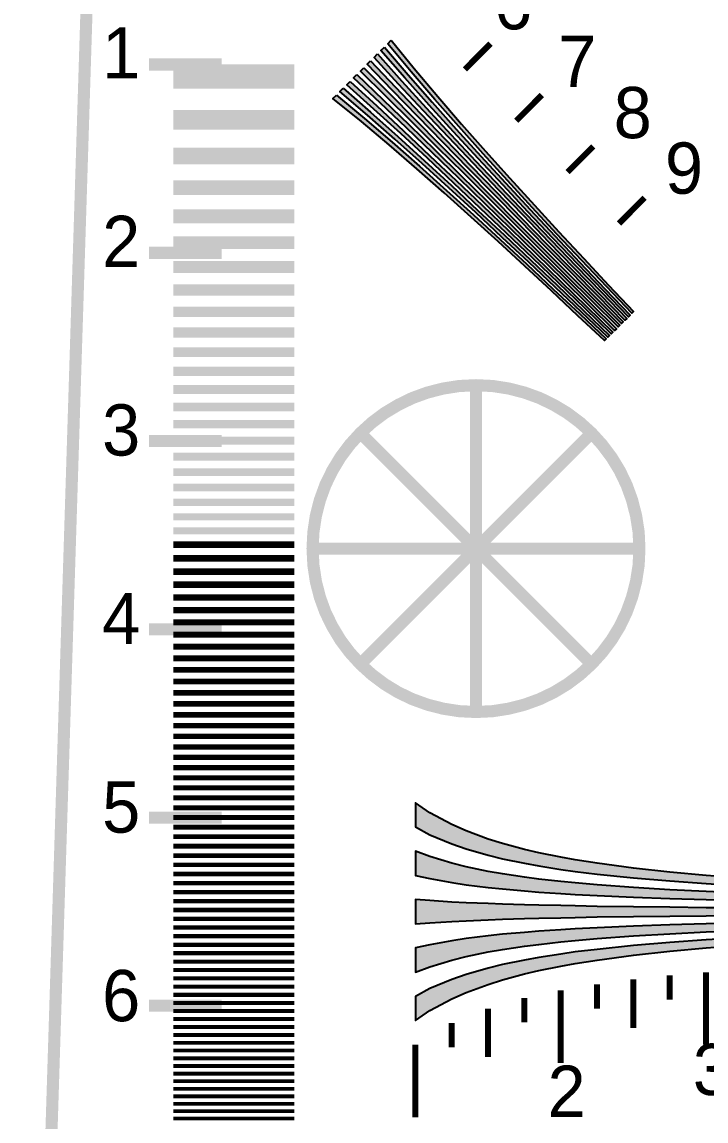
# Model space of a CAD drawing. Header units: millimetres. Extents: x 0 to 420, y 0 to 297.
# Drawn here: x 117.9 to 187.8, y 127.1 to 239.5 of the extents above; entities that cross this region are included whole.
import ezdxf

# ---------------------------------------------------------------- set-up
doc = ezdxf.new("R2010")
doc.units = ezdxf.units.MM
for name, color, linetype in [('CENTER', 7, 'Continuous'), ('LABELS', 7, 'Continuous'), ('PERIPHERY', 7, 'Continuous')]:
    doc.layers.add(name, color=color, linetype=linetype)

msp = doc.modelspace()

# ---------------------------------------------------------------- hatches: boundary and pattern name
at = {"layer": 'CENTER', "true_color": 0x000000}
h = msp.add_hatch(color=7, dxfattribs=at)
h.dxf.hatch_style = 1
h.paths.add_polyline_path([(158.13, 157.16), (159.61, 156.37), (161.84, 155.43), (163.32, 154.92), (165.55, 154.28), (167.04, 153.92), (169.27, 153.45), (170.75, 153.18), (172.98, 152.83), (174.46, 152.62), (176.69, 152.35), (180.4, 151.97), (184.12, 151.66), (187.83, 151.38), (191.54, 151.16), (195.25, 150.98), (198.97, 150.81), (202.68, 150.67), (206.39, 150.54), (210.1, 150.43), (213.82, 150.32), (217.53, 150.23), (221.24, 150.15), (224.95, 150.07), (228.67, 150.01), (232.38, 149.95), (232.38, 150.36), (228.67, 150.44), (224.95, 150.53), (221.24, 150.62), (217.53, 150.73), (213.82, 150.84), (210.1, 150.98), (206.39, 151.12), (202.68, 151.28), (198.97, 151.47), (195.25, 151.68), (191.54, 151.93), (187.83, 152.21), (184.12, 152.55), (180.4, 152.96), (176.69, 153.45), (174.46, 153.81), (172.98, 154.07), (170.75, 154.51), (169.27, 154.86), (167.04, 155.47), (165.55, 155.93), (163.32, 156.75), (161.84, 157.41), (159.61, 158.62), (158.13, 159.64), (158.13, 157.16), (158.13, 157.16)])
h = msp.add_hatch(color=7, dxfattribs=at)
h.dxf.hatch_style = 1
h.paths.add_polyline_path([(158.13, 152.21), (159.61, 151.88), (161.84, 151.47), (163.32, 151.25), (165.55, 150.97), (167.04, 150.83), (169.27, 150.62), (170.75, 150.5), (172.98, 150.36), (174.46, 150.27), (176.69, 150.15), (180.4, 149.98), (184.12, 149.85), (187.83, 149.74), (191.54, 149.64), (195.25, 149.56), (198.97, 149.49), (202.68, 149.43), (206.39, 149.38), (210.1, 149.33), (213.82, 149.28), (217.53, 149.24), (221.24, 149.2), (224.95, 149.18), (228.67, 149.14), (232.38, 149.12), (232.38, 149.53), (228.67, 149.58), (224.95, 149.63), (221.24, 149.67), (217.53, 149.74), (213.82, 149.8), (210.1, 149.87), (206.39, 149.96), (202.68, 150.05), (198.97, 150.14), (195.25, 150.27), (191.54, 150.41), (187.83, 150.57), (184.12, 150.75), (180.4, 150.97), (176.69, 151.25), (174.46, 151.44), (172.98, 151.59), (170.75, 151.84), (169.27, 152.04), (167.04, 152.37), (165.55, 152.62), (163.32, 153.08), (161.84, 153.45), (159.61, 154.13), (158.13, 154.69), (158.13, 152.21), (158.13, 152.21)])
h = msp.add_hatch(color=7, dxfattribs=at)
h.dxf.hatch_style = 1
h.paths.add_polyline_path([(158.13, 147.26), (159.61, 147.37), (161.84, 147.51), (163.32, 147.58), (165.55, 147.67), (167.04, 147.73), (169.27, 147.79), (170.75, 147.83), (172.98, 147.88), (174.46, 147.91), (176.69, 147.96), (180.4, 148.01), (184.12, 148.05), (187.83, 148.09), (191.54, 148.12), (195.25, 148.14), (198.97, 148.17), (202.68, 148.19), (206.39, 148.2), (210.1, 148.23), (213.82, 148.24), (217.53, 148.25), (221.24, 148.27), (224.95, 148.28), (228.67, 148.29), (232.38, 148.29), (232.38, 148.71), (228.67, 148.71), (224.95, 148.72), (221.24, 148.73), (217.53, 148.75), (213.82, 148.76), (210.1, 148.77), (206.39, 148.8), (202.68, 148.81), (198.97, 148.83), (195.25, 148.86), (191.54, 148.88), (187.83, 148.91), (184.12, 148.95), (180.4, 149), (176.69, 149.04), (174.46, 149.09), (172.98, 149.12), (170.75, 149.17), (169.27, 149.21), (167.04, 149.28), (165.55, 149.33), (163.32, 149.42), (161.84, 149.49), (159.61, 149.63), (158.13, 149.74), (158.13, 147.26), (158.13, 147.26)])
h = msp.add_hatch(color=7, dxfattribs=at)
h.dxf.hatch_style = 1
h.paths.add_polyline_path([(158.13, 142.31), (159.61, 142.87), (161.84, 143.55), (163.32, 143.92), (165.55, 144.38), (167.04, 144.64), (169.27, 144.96), (170.75, 145.16), (172.98, 145.41), (174.46, 145.55), (176.69, 145.75), (180.4, 146.02), (184.12, 146.25), (187.83, 146.43), (191.54, 146.59), (195.25, 146.73), (198.97, 146.85), (202.68, 146.95), (206.39, 147.04), (210.1, 147.13), (213.82, 147.2), (217.53, 147.26), (221.24, 147.33), (224.95, 147.37), (228.67, 147.42), (232.38, 147.47), (232.38, 147.88), (228.67, 147.86), (224.95, 147.82), (221.24, 147.79), (217.53, 147.76), (213.82, 147.72), (210.1, 147.67), (206.39, 147.62), (202.68, 147.57), (198.97, 147.51), (195.25, 147.44), (191.54, 147.36), (187.83, 147.26), (184.12, 147.15), (180.4, 147.01), (176.69, 146.85), (174.46, 146.73), (172.98, 146.64), (170.75, 146.5), (169.27, 146.38), (167.04, 146.19), (165.55, 146.02), (163.32, 145.75), (161.84, 145.53), (159.61, 145.12), (158.13, 144.79), (158.13, 142.31), (158.13, 142.31)])
h = msp.add_hatch(color=7, dxfattribs=at)
h.dxf.hatch_style = 1
h.paths.add_polyline_path([(158.13, 137.36), (159.61, 138.38), (161.84, 139.59), (163.32, 140.25), (165.55, 141.07), (167.04, 141.54), (169.27, 142.14), (170.75, 142.49), (172.98, 142.93), (174.46, 143.19), (176.69, 143.55), (180.4, 144.04), (184.12, 144.45), (187.83, 144.79), (191.54, 145.07), (195.25, 145.32), (198.97, 145.53), (202.68, 145.72), (206.39, 145.88), (210.1, 146.02), (213.82, 146.16), (217.53, 146.27), (221.24, 146.38), (224.95, 146.47), (228.67, 146.56), (232.38, 146.64), (232.38, 147.05), (228.67, 146.99), (224.95, 146.93), (221.24, 146.85), (217.53, 146.77), (213.82, 146.68), (210.1, 146.57), (206.39, 146.46), (202.68, 146.33), (198.97, 146.19), (195.25, 146.02), (191.54, 145.84), (187.83, 145.62), (184.12, 145.34), (180.4, 145.03), (176.69, 144.65), (174.46, 144.38), (172.98, 144.17), (170.75, 143.82), (169.27, 143.55), (167.04, 143.09), (165.55, 142.72), (163.32, 142.08), (161.84, 141.57), (159.61, 140.63), (158.13, 139.84), (158.13, 137.36)])
at = {"layer": 'PERIPHERY', "true_color": 0x000000}
h = msp.add_hatch(color=7, dxfattribs=at)
h.dxf.hatch_style = 1
h.paths.add_polyline_path([(155.65, 237.6), (158.01, 234.7), (160.4, 231.85), (162.85, 229.04), (165.3, 226.25), (167.79, 223.49), (170.28, 220.73), (172.8, 218), (175.33, 215.28), (177.87, 212.57), (180.42, 209.86), (180.24, 209.69), (177.69, 212.38), (175.14, 215.09), (172.59, 217.79), (170.06, 220.51), (167.55, 223.25), (165.05, 226), (162.57, 228.77), (160.12, 231.56), (157.69, 234.39), (155.3, 237.25), (155.65, 237.6)])
h = msp.add_hatch(color=7, dxfattribs=at)
h.dxf.hatch_style = 1
h.paths.add_polyline_path([(154.25, 236.2), (156.74, 233.43), (159.24, 230.69), (161.76, 227.96), (164.31, 225.25), (166.85, 222.55), (169.41, 219.85), (171.98, 217.18), (174.55, 214.5), (177.13, 211.83), (179.72, 209.16), (179.54, 208.99), (176.95, 211.65), (174.36, 214.31), (171.77, 216.97), (169.19, 219.64), (166.62, 222.31), (164.05, 225), (161.5, 227.69), (158.95, 230.4), (156.41, 233.11), (153.9, 235.85), (154.25, 236.2)])
h = msp.add_hatch(color=7, dxfattribs=at)
h.dxf.hatch_style = 1
h.paths.add_polyline_path([(154.95, 236.9), (157.37, 234.06), (159.83, 231.27), (162.3, 228.5), (164.81, 225.75), (167.32, 223.01), (169.85, 220.29), (172.39, 217.59), (174.94, 214.88), (177.5, 212.2), (180.07, 209.51), (179.89, 209.34), (177.32, 212.01), (174.75, 214.69), (172.18, 217.38), (169.63, 220.07), (167.09, 222.79), (164.55, 225.5), (162.03, 228.23), (159.53, 230.98), (157.05, 233.75), (154.6, 236.55), (154.95, 236.9)])
h = msp.add_hatch(color=7, dxfattribs=at)
h.dxf.hatch_style = 1
h.paths.add_polyline_path([(153.55, 235.5), (156.1, 232.8), (158.65, 230.1), (161.23, 227.42), (163.8, 224.75), (166.39, 222.09), (168.97, 219.42), (171.57, 216.77), (174.17, 214.11), (176.77, 211.46), (179.37, 208.81), (179.19, 208.64), (176.58, 211.28), (173.97, 213.91), (171.36, 216.56), (168.75, 219.2), (166.15, 221.85), (163.55, 224.5), (160.96, 227.15), (158.37, 229.81), (155.78, 232.48), (153.2, 235.15), (153.55, 235.5)])
h = msp.add_hatch(color=7, dxfattribs=at)
h.dxf.hatch_style = 1
h.paths.add_polyline_path([(152.15, 234.1), (154.82, 231.52), (157.49, 228.94), (160.15, 226.35), (162.8, 223.75), (165.45, 221.15), (168.1, 218.54), (170.75, 215.94), (173.39, 213.33), (176.02, 210.72), (178.67, 208.11), (178.49, 207.94), (175.84, 210.53), (173.19, 213.13), (170.54, 215.73), (167.88, 218.32), (165.22, 220.91), (162.56, 223.5), (159.88, 226.08), (157.2, 228.65), (154.51, 231.2), (151.8, 233.75), (152.15, 234.1)])
h = msp.add_hatch(color=7, dxfattribs=at)
h.dxf.hatch_style = 1
h.paths.add_polyline_path([(152.85, 234.8), (155.46, 232.16), (158.08, 229.52), (160.68, 226.88), (163.3, 224.25), (165.92, 221.61), (168.53, 218.98), (171.16, 216.35), (173.77, 213.72), (176.4, 211.09), (179.02, 208.46), (178.84, 208.29), (176.21, 210.9), (173.58, 213.53), (170.95, 216.14), (168.31, 218.76), (165.69, 221.39), (163.06, 224), (160.42, 226.62), (157.78, 229.23), (155.15, 231.84), (152.5, 234.45), (152.85, 234.8)])
h = msp.add_hatch(color=7, dxfattribs=at)
h.dxf.hatch_style = 1
h.paths.add_polyline_path([(150.75, 232.7), (153.55, 230.25), (156.33, 227.77), (159.07, 225.27), (161.8, 222.75), (164.52, 220.21), (167.22, 217.67), (169.92, 215.12), (172.61, 212.56), (175.29, 209.98), (177.97, 207.41), (177.79, 207.24), (175.11, 209.8), (172.42, 212.36), (169.72, 214.91), (167, 217.45), (164.29, 219.99), (161.55, 222.5), (158.8, 225), (156.03, 227.48), (153.24, 229.94), (150.4, 232.35), (150.75, 232.7)])
h = msp.add_hatch(color=7, dxfattribs=at)
h.dxf.hatch_style = 1
h.paths.add_polyline_path([(151.45, 233.4), (154.19, 230.89), (156.9, 228.35), (159.61, 225.8), (162.3, 223.25), (164.99, 220.69), (167.66, 218.1), (170.34, 215.53), (173, 212.94), (175.66, 210.35), (178.32, 207.76), (178.14, 207.59), (175.47, 210.17), (172.8, 212.75), (170.13, 215.32), (167.44, 217.88), (164.75, 220.45), (162.05, 222.99), (159.35, 225.54), (156.62, 228.06), (153.87, 230.56), (151.1, 233.05), (151.45, 233.4)])
h = msp.add_hatch(color=7, dxfattribs=at)
h.dxf.hatch_style = 1
h.paths.add_polyline_path([(150.05, 232), (152.91, 229.61), (155.74, 227.19), (158.53, 224.73), (161.31, 222.25), (164.05, 219.75), (166.78, 217.23), (169.51, 214.71), (172.22, 212.16), (174.92, 209.62), (177.62, 207.06), (177.44, 206.89), (174.74, 209.43), (172.03, 211.97), (169.3, 214.5), (166.57, 217.01), (163.82, 219.51), (161.05, 222), (158.26, 224.46), (155.45, 226.9), (152.6, 229.3), (149.7, 231.65), (150.05, 232)])

# ---------------------------------------------------------------- linework, layer by layer
at = {"layer": 'CENTER', "color": 250, "lineweight": 35}
for points, const_width in [([(181.02, 185.62), (180.94, 183.92), (180.68, 182.26), (180.27, 180.66), (179.71, 179.12), (179.01, 177.66), (178.17, 176.28), (177.21, 175), (176.13, 173.81), (174.94, 172.73), (173.66, 171.77), (172.28, 170.93), (170.82, 170.23), (169.28, 169.67), (167.68, 169.26), (166.02, 169), (164.32, 168.92), (162.61, 169), (160.95, 169.26), (159.35, 169.67), (157.81, 170.23), (156.35, 170.93), (154.97, 171.77), (153.69, 172.73), (152.5, 173.81), (151.42, 175), (150.46, 176.28), (149.63, 177.66), (148.92, 179.12), (148.36, 180.66), (147.95, 182.26), (147.7, 183.92), (147.61, 185.62), (147.7, 187.33), (147.95, 188.99), (148.36, 190.59), (148.92, 192.13), (149.63, 193.59), (150.46, 194.97), (151.42, 196.25), (152.5, 197.44), (153.69, 198.52), (154.97, 199.48), (156.35, 200.31), (157.81, 201.02), (159.35, 201.58), (160.95, 201.99), (162.61, 202.25), (164.32, 202.33), (166.02, 202.25), (167.68, 201.99), (169.28, 201.58), (170.82, 201.02), (172.28, 200.31), (173.66, 199.48), (174.94, 198.52), (176.13, 197.44), (177.21, 196.25), (178.17, 194.97), (179.01, 193.59), (179.71, 192.13), (180.27, 190.59), (180.68, 188.99), (180.94, 187.33), (181.02, 185.62)], 1.24), ([(164.32, 202.33), (164.32, 168.92)], 1.24), ([(152.5, 173.81), (176.13, 197.44)], 1.24), ([(152.5, 197.44), (176.13, 173.81)], 1.24), ([(147.61, 185.62), (181.02, 185.62)], 1.24), ([(180.4, 136.62), (180.4, 141.57)], 0.619), ([(184.12, 139.5), (184.12, 141.98)], 0.619), ([(187.83, 134.89), (187.83, 142.31)], 0.619), ([(172.98, 133.03), (172.98, 140.46)], 0.619), ([(176.69, 138.6), (176.69, 141.08)], 0.619), ([(169.27, 137.19), (169.27, 139.66)], 0.619), ([(165.55, 133.65), (165.55, 138.6)], 0.619), ([(161.84, 134.64), (161.84, 137.11)], 0.619), ([(158.13, 127.46), (158.13, 134.89)], 0.619)]:
    msp.add_lwpolyline(points, dxfattribs=dict(at, const_width=const_width))
at = {"layer": 'CENTER', "color": 250}
for points in [[(191.54, 151.93), (187.83, 152.21), (184.12, 152.55), (180.4, 152.96), (176.69, 153.45), (174.46, 153.81), (172.98, 154.07), (170.75, 154.51), (169.27, 154.86), (167.04, 155.47), (165.55, 155.93), (163.32, 156.75), (161.84, 157.41), (159.61, 158.62), (158.13, 159.64), (158.13, 157.16), (158.13, 157.16), (158.13, 157.16), (159.61, 156.37), (161.84, 155.43), (163.32, 154.92), (165.55, 154.28), (167.04, 153.92), (169.27, 153.45), (170.75, 153.18), (172.98, 152.83), (174.46, 152.62), (176.69, 152.35), (180.4, 151.97), (184.12, 151.66), (187.83, 151.38), (191.54, 151.16)], [(191.54, 150.41), (187.83, 150.57), (184.12, 150.75), (180.4, 150.97), (176.69, 151.25), (174.46, 151.44), (172.98, 151.59), (170.75, 151.84), (169.27, 152.04), (167.04, 152.37), (165.55, 152.62), (163.32, 153.08), (161.84, 153.45), (159.61, 154.13), (158.13, 154.69), (158.13, 152.21), (158.13, 152.21), (158.13, 152.21), (159.61, 151.88), (161.84, 151.47), (163.32, 151.25), (165.55, 150.97), (167.04, 150.83), (169.27, 150.62), (170.75, 150.5), (172.98, 150.36), (174.46, 150.27), (176.69, 150.15), (180.4, 149.98), (184.12, 149.85), (187.83, 149.74), (191.54, 149.64)], [(191.54, 148.88), (187.83, 148.91), (184.12, 148.95), (180.4, 149), (176.69, 149.04), (174.46, 149.09), (172.98, 149.12), (170.75, 149.17), (169.27, 149.21), (167.04, 149.28), (165.55, 149.33), (163.32, 149.42), (161.84, 149.49), (159.61, 149.63), (158.13, 149.74), (158.13, 147.26), (158.13, 147.26), (158.13, 147.26), (159.61, 147.37), (161.84, 147.51), (163.32, 147.58), (165.55, 147.67), (167.04, 147.73), (169.27, 147.79), (170.75, 147.83), (172.98, 147.88), (174.46, 147.91), (176.69, 147.96), (180.4, 148.01), (184.12, 148.05), (187.83, 148.09), (191.54, 148.12)], [(191.54, 147.36), (187.83, 147.26), (184.12, 147.15), (180.4, 147.01), (176.69, 146.85), (174.46, 146.73), (172.98, 146.64), (170.75, 146.5), (169.27, 146.38), (167.04, 146.19), (165.55, 146.02), (163.32, 145.75), (161.84, 145.53), (159.61, 145.12), (158.13, 144.79), (158.13, 142.31), (158.13, 142.31), (158.13, 142.31), (159.61, 142.87), (161.84, 143.55), (163.32, 143.92), (165.55, 144.38), (167.04, 144.64), (169.27, 144.96), (170.75, 145.16), (172.98, 145.41), (174.46, 145.55), (176.69, 145.75), (180.4, 146.02), (184.12, 146.25), (187.83, 146.43), (191.54, 146.59)], [(191.54, 145.84), (187.83, 145.62), (184.12, 145.34), (180.4, 145.03), (176.69, 144.65), (174.46, 144.38), (172.98, 144.17), (170.75, 143.82), (169.27, 143.55), (167.04, 143.09), (165.55, 142.72), (163.32, 142.08), (161.84, 141.57), (159.61, 140.63), (158.13, 139.84), (158.13, 137.36), (158.13, 137.36), (159.61, 138.38), (161.84, 139.59), (163.32, 140.25), (165.55, 141.07), (167.04, 141.54), (169.27, 142.14), (170.75, 142.49), (172.98, 142.93), (174.46, 143.19), (176.69, 143.55), (180.4, 144.04), (184.12, 144.45), (187.83, 144.79), (191.54, 145.07)]]:
    msp.add_lwpolyline(points, dxfattribs=at)
at = {"layer": 'CENTER', "color": 250, "true_color": 0x000000}
for points in [[(158.13, 159.64), (158.13, 157.16), (159.61, 156.37)], [(158.13, 159.64), (159.61, 156.37), (161.84, 155.43)], [(158.13, 159.64), (161.84, 155.43), (163.32, 154.92)], [(158.13, 159.64), (163.32, 154.92), (165.55, 154.28)], [(165.55, 154.28), (159.61, 158.62), (158.13, 159.64)], [(165.55, 154.28), (161.84, 157.41), (159.61, 158.62)], [(165.55, 154.28), (163.32, 156.75), (161.84, 157.41)], [(165.55, 154.28), (165.55, 155.93), (163.32, 156.75)], [(165.55, 154.28), (167.04, 155.47), (165.55, 155.93)], [(165.55, 154.28), (169.27, 154.86), (167.04, 155.47)], [(158.13, 154.69), (158.13, 152.21), (159.61, 151.88)], [(158.13, 154.69), (159.61, 151.88), (161.84, 151.47)], [(158.13, 154.69), (161.84, 151.47), (163.32, 151.25)], [(158.13, 154.69), (163.32, 151.25), (165.55, 150.97)], [(158.13, 154.69), (165.55, 150.97), (167.04, 150.83)], [(167.04, 150.83), (159.61, 154.13), (158.13, 154.69)], [(167.04, 150.83), (161.84, 153.45), (159.61, 154.13)], [(165.55, 154.28), (170.75, 154.51), (169.27, 154.86)], [(165.55, 154.28), (172.98, 154.07), (170.75, 154.51)], [(165.55, 154.28), (167.04, 153.92), (169.27, 153.45)], [(165.55, 154.28), (169.27, 153.45), (170.75, 153.18)], [(165.55, 154.28), (170.75, 153.18), (172.98, 152.83)], [(165.55, 154.28), (172.98, 152.83), (174.46, 152.62)], [(165.55, 154.28), (174.46, 152.62), (176.69, 152.35)], [(165.55, 154.28), (176.69, 152.35), (180.4, 151.97)], [(165.55, 154.28), (180.4, 151.97), (184.12, 151.66)], [(165.55, 154.28), (184.12, 151.66), (187.83, 151.38)], [(165.55, 154.28), (187.83, 151.38), (191.54, 151.16)], [(165.55, 154.28), (191.54, 151.16), (195.25, 150.98)], [(165.55, 154.28), (195.25, 150.98), (198.97, 150.81)], [(165.55, 154.28), (198.97, 150.81), (202.68, 150.67)], [(165.55, 154.28), (202.68, 150.67), (184.12, 152.55)], [(165.55, 154.28), (184.12, 152.55), (180.4, 152.96)], [(165.55, 154.28), (180.4, 152.96), (176.69, 153.45)], [(165.55, 154.28), (176.69, 153.45), (174.46, 153.81)], [(165.55, 154.28), (174.46, 153.81), (172.98, 154.07)], [(167.04, 150.83), (163.32, 153.08), (161.84, 153.45)], [(167.04, 150.83), (165.55, 152.62), (163.32, 153.08)], [(167.04, 150.83), (167.04, 152.37), (165.55, 152.62)], [(167.04, 150.83), (169.27, 152.04), (167.04, 152.37)], [(167.04, 150.83), (170.75, 151.84), (169.27, 152.04)], [(167.04, 150.83), (172.98, 151.59), (170.75, 151.84)], [(202.68, 150.67), (187.83, 152.21), (184.12, 152.55)], [(202.68, 150.67), (191.54, 151.93), (187.83, 152.21)], [(167.04, 150.83), (174.46, 151.44), (172.98, 151.59)], [(167.04, 150.83), (176.69, 151.25), (174.46, 151.44)], [(167.04, 150.83), (180.4, 150.97), (176.69, 151.25)], [(167.04, 150.83), (184.12, 150.75), (180.4, 150.97)], [(167.04, 150.83), (169.27, 150.62), (170.75, 150.5)], [(167.04, 150.83), (170.75, 150.5), (172.98, 150.36)], [(167.04, 150.83), (172.98, 150.36), (174.46, 150.27)], [(167.04, 150.83), (174.46, 150.27), (176.69, 150.15)], [(167.04, 150.83), (176.69, 150.15), (180.4, 149.98)], [(167.04, 150.83), (180.4, 149.98), (184.12, 149.85)], [(167.04, 150.83), (184.12, 149.85), (187.83, 149.74)], [(167.04, 150.83), (187.83, 149.74), (191.54, 149.64)], [(167.04, 150.83), (191.54, 149.64), (195.25, 149.56)], [(167.04, 150.83), (195.25, 149.56), (198.97, 149.49)], [(167.04, 150.83), (198.97, 149.49), (202.68, 149.43)], [(167.04, 150.83), (202.68, 149.43), (206.39, 149.38)], [(167.04, 150.83), (206.39, 149.38), (210.1, 149.33)], [(167.04, 150.83), (210.1, 149.33), (213.82, 149.28)], [(167.04, 150.83), (213.82, 149.28), (217.53, 149.24)], [(167.04, 150.83), (217.53, 149.24), (221.24, 149.2)], [(167.04, 150.83), (221.24, 149.2), (224.95, 149.18)], [(167.04, 150.83), (224.95, 149.18), (228.67, 149.14)], [(167.04, 150.83), (228.67, 149.14), (232.38, 149.12)], [(167.04, 150.83), (232.38, 149.12), (210.1, 149.87)], [(167.04, 150.83), (210.1, 149.87), (206.39, 149.96)], [(167.04, 150.83), (206.39, 149.96), (202.68, 150.05)], [(167.04, 150.83), (202.68, 150.05), (198.97, 150.14)], [(167.04, 150.83), (198.97, 150.14), (195.25, 150.27)], [(167.04, 150.83), (195.25, 150.27), (191.54, 150.41)], [(167.04, 150.83), (191.54, 150.41), (187.83, 150.57)], [(167.04, 150.83), (187.83, 150.57), (184.12, 150.75)], [(158.13, 149.74), (158.13, 147.26), (159.61, 147.37)], [(158.13, 149.74), (159.61, 147.37), (161.84, 147.51)], [(158.13, 149.74), (161.84, 147.51), (163.32, 147.58)], [(158.13, 149.74), (163.32, 147.58), (165.55, 147.67)], [(158.13, 149.74), (165.55, 147.67), (167.04, 147.73)], [(158.13, 149.74), (167.04, 147.73), (169.27, 147.79)], [(158.13, 149.74), (169.27, 147.79), (170.75, 147.83)], [(158.13, 149.74), (170.75, 147.83), (172.98, 147.88)], [(158.13, 149.74), (172.98, 147.88), (174.46, 147.91)], [(158.13, 149.74), (174.46, 147.91), (176.69, 147.96)], [(158.13, 149.74), (176.69, 147.96), (180.4, 148.01)], [(180.4, 148.01), (159.61, 149.63), (158.13, 149.74)], [(180.4, 148.01), (161.84, 149.49), (159.61, 149.63)], [(180.4, 148.01), (163.32, 149.42), (161.84, 149.49)], [(180.4, 148.01), (165.55, 149.33), (163.32, 149.42)], [(180.4, 148.01), (167.04, 149.28), (165.55, 149.33)], [(180.4, 148.01), (169.27, 149.21), (167.04, 149.28)], [(180.4, 148.01), (170.75, 149.17), (169.27, 149.21)], [(180.4, 148.01), (172.98, 149.12), (170.75, 149.17)], [(180.4, 148.01), (174.46, 149.09), (172.98, 149.12)], [(180.4, 148.01), (176.69, 149.04), (174.46, 149.09)], [(180.4, 148.01), (180.4, 149), (176.69, 149.04)], [(180.4, 148.01), (184.12, 148.95), (180.4, 149)], [(180.4, 148.01), (187.83, 148.91), (184.12, 148.95)], [(180.4, 148.01), (191.54, 148.88), (187.83, 148.91)], [(180.4, 148.01), (195.25, 148.86), (191.54, 148.88)], [(180.4, 148.01), (198.97, 148.83), (195.25, 148.86)], [(180.4, 148.01), (202.68, 148.81), (198.97, 148.83)], [(180.4, 148.01), (206.39, 148.8), (202.68, 148.81)], [(180.4, 148.01), (210.1, 148.77), (206.39, 148.8)], [(180.4, 148.01), (213.82, 148.76), (210.1, 148.77)], [(180.4, 148.01), (217.53, 148.75), (213.82, 148.76)], [(180.4, 148.01), (221.24, 148.73), (217.53, 148.75)], [(180.4, 148.01), (224.95, 148.72), (221.24, 148.73)], [(180.4, 148.01), (228.67, 148.71), (224.95, 148.72)], [(180.4, 148.01), (184.12, 148.05), (232.38, 148.71)], [(180.4, 148.01), (232.38, 148.71), (228.67, 148.71)], [(184.12, 148.05), (187.83, 148.09), (232.38, 148.71)], [(187.83, 148.09), (191.54, 148.12), (232.38, 148.71)], [(158.13, 144.79), (184.12, 146.25), (206.39, 147.62)], [(158.13, 144.79), (206.39, 147.62), (202.68, 147.57)], [(158.13, 144.79), (202.68, 147.57), (198.97, 147.51)], [(158.13, 144.79), (198.97, 147.51), (195.25, 147.44)], [(158.13, 144.79), (195.25, 147.44), (191.54, 147.36)], [(158.13, 144.79), (191.54, 147.36), (187.83, 147.26)], [(158.13, 144.79), (187.83, 147.26), (184.12, 147.15)], [(184.12, 146.25), (187.83, 146.43), (210.1, 147.67)], [(184.12, 146.25), (210.1, 147.67), (206.39, 147.62)], [(187.83, 146.43), (191.54, 146.59), (217.53, 147.76)], [(187.83, 146.43), (217.53, 147.76), (213.82, 147.72)], [(187.83, 146.43), (213.82, 147.72), (210.1, 147.67)], [(158.13, 144.79), (184.12, 147.15), (180.4, 147.01)], [(158.13, 144.79), (180.4, 147.01), (176.69, 146.85)], [(158.13, 144.79), (176.69, 146.85), (174.46, 146.73)], [(158.13, 144.79), (174.46, 146.73), (172.98, 146.64)], [(158.13, 144.79), (172.98, 146.64), (170.75, 146.5)], [(158.13, 144.79), (170.75, 146.5), (169.27, 146.38)], [(158.13, 144.79), (169.27, 146.38), (167.04, 146.19)], [(158.13, 144.79), (180.4, 146.02), (184.12, 146.25)], [(158.13, 144.79), (167.04, 146.19), (165.55, 146.02)], [(180.4, 144.04), (184.12, 144.45), (198.97, 146.19)], [(180.4, 144.04), (198.97, 146.19), (195.25, 146.02)], [(184.12, 144.45), (187.83, 144.79), (202.68, 146.33)], [(184.12, 144.45), (202.68, 146.33), (198.97, 146.19)], [(187.83, 144.79), (191.54, 145.07), (210.1, 146.57)], [(187.83, 144.79), (210.1, 146.57), (206.39, 146.46)], [(187.83, 144.79), (206.39, 146.46), (202.68, 146.33)], [(158.13, 144.79), (176.69, 145.75), (180.4, 146.02)], [(158.13, 144.79), (165.55, 146.02), (163.32, 145.75)], [(158.13, 144.79), (174.46, 145.55), (176.69, 145.75)], [(158.13, 144.79), (163.32, 145.75), (161.84, 145.53)], [(158.13, 144.79), (172.98, 145.41), (174.46, 145.55)], [(161.84, 145.53), (159.61, 145.12), (158.13, 144.79)], [(158.13, 144.79), (170.75, 145.16), (172.98, 145.41)], [(158.13, 139.84), (170.75, 142.49), (184.12, 145.34)], [(158.13, 139.84), (184.12, 145.34), (180.4, 145.03)], [(158.13, 144.79), (169.27, 144.96), (170.75, 145.16)], [(158.13, 139.84), (180.4, 145.03), (176.69, 144.65)], [(170.75, 142.49), (172.98, 142.93), (184.12, 145.34)], [(172.98, 142.93), (174.46, 143.19), (187.83, 145.62)], [(172.98, 142.93), (187.83, 145.62), (184.12, 145.34)], [(174.46, 143.19), (176.69, 143.55), (187.83, 145.62)], [(176.69, 143.55), (180.4, 144.04), (191.54, 145.84)], [(176.69, 143.55), (191.54, 145.84), (187.83, 145.62)], [(180.4, 144.04), (195.25, 146.02), (191.54, 145.84)], [(158.13, 144.79), (167.04, 144.64), (169.27, 144.96)], [(158.13, 144.79), (158.13, 142.31), (159.61, 142.87)], [(158.13, 144.79), (159.61, 142.87), (161.84, 143.55)], [(158.13, 144.79), (161.84, 143.55), (163.32, 143.92)], [(158.13, 144.79), (163.32, 143.92), (165.55, 144.38)], [(158.13, 144.79), (165.55, 144.38), (167.04, 144.64)], [(158.13, 139.84), (176.69, 144.65), (174.46, 144.38)], [(158.13, 139.84), (174.46, 144.38), (172.98, 144.17)], [(158.13, 139.84), (172.98, 144.17), (170.75, 143.82)], [(158.13, 139.84), (170.75, 143.82), (169.27, 143.55)], [(158.13, 139.84), (169.27, 143.55), (167.04, 143.09)], [(158.13, 139.84), (167.04, 143.09), (165.55, 142.72)], [(158.13, 139.84), (165.55, 142.72), (163.32, 142.08)], [(158.13, 139.84), (169.27, 142.14), (170.75, 142.49)], [(158.13, 139.84), (167.04, 141.54), (169.27, 142.14)], [(158.13, 139.84), (163.32, 142.08), (161.84, 141.57)], [(161.84, 141.57), (159.61, 140.63), (158.13, 139.84)], [(158.13, 139.84), (165.55, 141.07), (167.04, 141.54)], [(158.13, 139.84), (163.32, 140.25), (165.55, 141.07)], [(158.13, 139.84), (161.84, 139.59), (163.32, 140.25)], [(158.13, 139.84), (158.13, 137.36), (159.61, 138.38)], [(158.13, 139.84), (159.61, 138.38), (161.84, 139.59)]]:
    msp.add_solid(points, dxfattribs=at)
at = {"layer": 'PERIPHERY', "color": 250, "lineweight": 35}
for points, const_width in [([(124.72, 247.5), (118.53, 49.5)], 1.24), ([(165.8, 237.25), (163.18, 234.62)], 0.619), ([(138.33, 235.13), (130.9, 235.13)], 1.24), ([(145.75, 233.89), (133.38, 233.89)], 2.48), ([(171.05, 232), (168.43, 229.37)], 0.619), ([(145.75, 229.46), (133.38, 229.46)], 1.99), ([(176.3, 226.75), (173.68, 224.12)], 0.619), ([(145.75, 225.77), (133.38, 225.77)], 1.72), ([(145.75, 222.53), (133.38, 222.53)], 1.53), ([(181.55, 221.5), (178.93, 218.87)], 0.619), ([(145.75, 219.6), (133.38, 219.6)], 1.4), ([(145.75, 216.91), (133.38, 216.91)], 1.29), ([(138.33, 215.87), (130.9, 215.87)], 1.24), ([(145.75, 214.41), (133.38, 214.41)], 1.21), ([(145.75, 212.06), (133.38, 212.06)], 1.14), ([(145.75, 209.83), (133.38, 209.83)], 1.08), ([(145.75, 207.72), (133.38, 207.72)], 1.03), ([(145.75, 205.7), (133.38, 205.7)], 0.989), ([(145.75, 203.76), (133.38, 203.76)], 0.95), ([(145.75, 201.9), (133.38, 201.9)], 0.916), ([(145.75, 200.09), (133.38, 200.09)], 0.885), ([(145.75, 198.35), (133.38, 198.35)], 0.857), ([(138.33, 196.62), (130.9, 196.62)], 1.24), ([(145.75, 196.67), (133.38, 196.67)], 0.832), ([(145.75, 195.03), (133.38, 195.03)], 0.808), ([(145.75, 193.43), (133.38, 193.43)], 0.787), ([(145.75, 191.88), (133.38, 191.88)], 0.767), ([(145.75, 190.36), (133.38, 190.36)], 0.749), ([(145.75, 188.88), (133.38, 188.88)], 0.732), ([(145.75, 187.43), (133.38, 187.43)], 0.716), ([(145.75, 186.02), (133.38, 186.02)], 0.701), ([(145.75, 184.63), (133.38, 184.63)], 0.686), ([(145.75, 183.27), (133.38, 183.27)], 0.673), ([(145.75, 181.94), (133.38, 181.94)], 0.661), ([(145.75, 180.63), (133.38, 180.63)], 0.649), ([(145.75, 179.34), (133.38, 179.34)], 0.638), ([(138.33, 177.37), (130.9, 177.37)], 1.24), ([(145.75, 178.08), (133.38, 178.08)], 0.627), ([(145.75, 176.83), (133.38, 176.83)], 0.617), ([(145.75, 175.61), (133.38, 175.61)], 0.607), ([(145.75, 174.4), (133.38, 174.4)], 0.598), ([(145.75, 173.22), (133.38, 173.22)], 0.589), ([(145.75, 172.05), (133.38, 172.05)], 0.581), ([(145.75, 170.89), (133.38, 170.89)], 0.573), ([(145.75, 169.76), (133.38, 169.76)], 0.565), ([(145.75, 168.63), (133.38, 168.63)], 0.557), ([(145.75, 167.53), (133.38, 167.53)], 0.55), ([(145.75, 166.43), (133.38, 166.43)], 0.543), ([(145.75, 165.35), (133.38, 165.35)], 0.537), ([(145.75, 164.28), (133.38, 164.28)], 0.53), ([(145.75, 163.23), (133.38, 163.23)], 0.524), ([(145.75, 162.19), (133.38, 162.19)], 0.518), ([(145.75, 161.16), (133.38, 161.16)], 0.513), ([(145.75, 160.14), (133.38, 160.14)], 0.507), ([(138.33, 158.12), (130.9, 158.12)], 1.24), ([(145.75, 159.13), (133.38, 159.13)], 0.502), ([(145.75, 158.13), (133.38, 158.13)], 0.496), ([(145.75, 157.14), (133.38, 157.14)], 0.491), ([(145.75, 156.17), (133.38, 156.17)], 0.486), ([(145.75, 155.2), (133.38, 155.2)], 0.482), ([(145.75, 154.24), (133.38, 154.24)], 0.477), ([(145.75, 153.29), (133.38, 153.29)], 0.472), ([(145.75, 152.35), (133.38, 152.35)], 0.468), ([(145.75, 151.42), (133.38, 151.42)], 0.464), ([(145.75, 150.49), (133.38, 150.49)], 0.46), ([(145.75, 149.58), (133.38, 149.58)], 0.456), ([(145.75, 148.67), (133.38, 148.67)], 0.452), ([(145.75, 147.77), (133.38, 147.77)], 0.448), ([(145.75, 146.88), (133.38, 146.88)], 0.444), ([(145.75, 146), (133.38, 146)], 0.44), ([(145.75, 145.12), (133.38, 145.12)], 0.437), ([(145.75, 144.25), (133.38, 144.25)], 0.433), ([(145.75, 143.39), (133.38, 143.39)], 0.43), ([(145.75, 142.53), (133.38, 142.53)], 0.427), ([(145.75, 141.68), (133.38, 141.68)], 0.424), ([(145.75, 140.83), (133.38, 140.83)], 0.42), ([(138.33, 138.88), (130.9, 138.88)], 1.24), ([(145.75, 140), (133.38, 140)], 0.417), ([(145.75, 139.16), (133.38, 139.16)], 0.414), ([(145.75, 138.34), (133.38, 138.34)], 0.411), ([(145.75, 137.52), (133.38, 137.52)], 0.408), ([(145.75, 136.71), (133.38, 136.71)], 0.406), ([(145.75, 135.9), (133.38, 135.9)], 0.403), ([(145.75, 135.09), (133.38, 135.09)], 0.4), ([(145.75, 134.3), (133.38, 134.3)], 0.397), ([(145.75, 133.5), (133.38, 133.5)], 0.395), ([(145.75, 132.72), (133.38, 132.72)], 0.392), ([(145.75, 131.94), (133.38, 131.94)], 0.39), ([(145.75, 131.16), (133.38, 131.16)], 0.387), ([(145.75, 130.39), (133.38, 130.39)], 0.385), ([(145.75, 129.62), (133.38, 129.62)], 0.382), ([(145.75, 128.86), (133.38, 128.86)], 0.38), ([(145.75, 128.1), (133.38, 128.1)], 0.378), ([(145.75, 127.34), (133.38, 127.34)], 0.376)]:
    msp.add_lwpolyline(points, dxfattribs=dict(at, const_width=const_width))
at = {"layer": 'PERIPHERY', "color": 250}
for points in [[(155.65, 237.6), (158.01, 234.7), (160.4, 231.85), (162.85, 229.04), (165.3, 226.25), (167.79, 223.49), (170.28, 220.73), (172.8, 218), (175.33, 215.28), (177.87, 212.57), (180.42, 209.86), (180.24, 209.69), (177.69, 212.38), (175.14, 215.09), (172.59, 217.79), (170.06, 220.51), (167.55, 223.25), (165.05, 226), (162.57, 228.77), (160.12, 231.56), (157.69, 234.39), (155.3, 237.25), (155.65, 237.6)], [(154.25, 236.2), (156.74, 233.43), (159.24, 230.69), (161.76, 227.96), (164.31, 225.25), (166.85, 222.55), (169.41, 219.85), (171.98, 217.18), (174.55, 214.5), (177.13, 211.83), (179.72, 209.16), (179.54, 208.99), (176.95, 211.65), (174.36, 214.31), (171.77, 216.97), (169.19, 219.64), (166.62, 222.31), (164.05, 225), (161.5, 227.69), (158.95, 230.4), (156.41, 233.11), (153.9, 235.85), (154.25, 236.2)], [(154.95, 236.9), (157.37, 234.06), (159.83, 231.27), (162.3, 228.5), (164.81, 225.75), (167.32, 223.01), (169.85, 220.29), (172.39, 217.59), (174.94, 214.88), (177.5, 212.2), (180.07, 209.51), (179.89, 209.34), (177.32, 212.01), (174.75, 214.69), (172.18, 217.38), (169.63, 220.07), (167.09, 222.79), (164.55, 225.5), (162.03, 228.23), (159.53, 230.98), (157.05, 233.75), (154.6, 236.55), (154.95, 236.9)], [(153.55, 235.5), (156.1, 232.8), (158.65, 230.1), (161.23, 227.42), (163.8, 224.75), (166.39, 222.09), (168.97, 219.42), (171.57, 216.77), (174.17, 214.11), (176.77, 211.46), (179.37, 208.81), (179.19, 208.64), (176.58, 211.28), (173.97, 213.91), (171.36, 216.56), (168.75, 219.2), (166.15, 221.85), (163.55, 224.5), (160.96, 227.15), (158.37, 229.81), (155.78, 232.48), (153.2, 235.15), (153.55, 235.5)], [(152.15, 234.1), (154.82, 231.52), (157.49, 228.94), (160.15, 226.35), (162.8, 223.75), (165.45, 221.15), (168.1, 218.54), (170.75, 215.94), (173.39, 213.33), (176.02, 210.72), (178.67, 208.11), (178.49, 207.94), (175.84, 210.53), (173.19, 213.13), (170.54, 215.73), (167.88, 218.32), (165.22, 220.91), (162.56, 223.5), (159.88, 226.08), (157.2, 228.65), (154.51, 231.2), (151.8, 233.75), (152.15, 234.1)], [(152.85, 234.8), (155.46, 232.16), (158.08, 229.52), (160.68, 226.88), (163.3, 224.25), (165.92, 221.61), (168.53, 218.98), (171.16, 216.35), (173.77, 213.72), (176.4, 211.09), (179.02, 208.46), (178.84, 208.29), (176.21, 210.9), (173.58, 213.53), (170.95, 216.14), (168.31, 218.76), (165.69, 221.39), (163.06, 224), (160.42, 226.62), (157.78, 229.23), (155.15, 231.84), (152.5, 234.45), (152.85, 234.8)], [(150.75, 232.7), (153.55, 230.25), (156.33, 227.77), (159.07, 225.27), (161.8, 222.75), (164.52, 220.21), (167.22, 217.67), (169.92, 215.12), (172.61, 212.56), (175.29, 209.98), (177.97, 207.41), (177.79, 207.24), (175.11, 209.8), (172.42, 212.36), (169.72, 214.91), (167, 217.45), (164.29, 219.99), (161.55, 222.5), (158.8, 225), (156.03, 227.48), (153.24, 229.94), (150.4, 232.35), (150.75, 232.7)], [(151.45, 233.4), (154.19, 230.89), (156.9, 228.35), (159.61, 225.8), (162.3, 223.25), (164.99, 220.69), (167.66, 218.1), (170.34, 215.53), (173, 212.94), (175.66, 210.35), (178.32, 207.76), (178.14, 207.59), (175.47, 210.17), (172.8, 212.75), (170.13, 215.32), (167.44, 217.88), (164.75, 220.45), (162.05, 222.99), (159.35, 225.54), (156.62, 228.06), (153.87, 230.56), (151.1, 233.05), (151.45, 233.4)], [(150.05, 232), (152.91, 229.61), (155.74, 227.19), (158.53, 224.73), (161.31, 222.25), (164.05, 219.75), (166.78, 217.23), (169.51, 214.71), (172.22, 212.16), (174.92, 209.62), (177.62, 207.06), (177.44, 206.89), (174.74, 209.43), (172.03, 211.97), (169.3, 214.5), (166.57, 217.01), (163.82, 219.51), (161.05, 222), (158.26, 224.46), (155.45, 226.9), (152.6, 229.3), (149.7, 231.65), (150.05, 232)]]:
    msp.add_lwpolyline(points, close=True, dxfattribs=at)
at = {"layer": 'PERIPHERY', "color": 250, "true_color": 0x000000}
for points in [[(155.65, 237.6), (155.3, 237.25), (157.69, 234.39)], [(155.65, 237.6), (157.69, 234.39), (160.12, 231.56)], [(155.65, 237.6), (160.12, 231.56), (162.57, 228.77)], [(155.65, 237.6), (162.57, 228.77), (165.05, 226)], [(165.05, 226), (158.01, 234.7), (155.65, 237.6)], [(154.25, 236.2), (153.9, 235.85), (156.41, 233.11)], [(154.25, 236.2), (156.41, 233.11), (158.95, 230.4)], [(154.25, 236.2), (158.95, 230.4), (161.5, 227.69)], [(154.25, 236.2), (161.5, 227.69), (164.05, 225)], [(154.25, 236.2), (164.05, 225), (166.62, 222.31)], [(166.62, 222.31), (156.74, 233.43), (154.25, 236.2)], [(154.95, 236.9), (154.6, 236.55), (157.05, 233.75)], [(154.95, 236.9), (157.05, 233.75), (159.53, 230.98)], [(154.95, 236.9), (159.53, 230.98), (162.03, 228.23)], [(154.95, 236.9), (162.03, 228.23), (164.55, 225.5)], [(164.55, 225.5), (157.37, 234.06), (154.95, 236.9)], [(153.55, 235.5), (153.2, 235.15), (155.78, 232.48)], [(153.55, 235.5), (155.78, 232.48), (158.37, 229.81)], [(153.55, 235.5), (158.37, 229.81), (160.96, 227.15)], [(153.55, 235.5), (160.96, 227.15), (163.55, 224.5)], [(153.55, 235.5), (163.55, 224.5), (166.15, 221.85)], [(153.55, 235.5), (166.15, 221.85), (168.75, 219.2)], [(153.55, 235.5), (168.75, 219.2), (171.36, 216.56)], [(171.36, 216.56), (156.1, 232.8), (153.55, 235.5)], [(152.15, 234.1), (151.8, 233.75), (154.51, 231.2)], [(152.15, 234.1), (154.51, 231.2), (157.2, 228.65)], [(152.15, 234.1), (157.2, 228.65), (159.88, 226.08)], [(152.15, 234.1), (159.88, 226.08), (162.56, 223.5)], [(152.15, 234.1), (162.56, 223.5), (165.22, 220.91)], [(152.15, 234.1), (165.22, 220.91), (167.88, 218.32)], [(152.15, 234.1), (167.88, 218.32), (170.54, 215.73)], [(152.15, 234.1), (170.54, 215.73), (173.19, 213.13)], [(152.15, 234.1), (173.19, 213.13), (175.84, 210.53)], [(152.15, 234.1), (175.84, 210.53), (178.49, 207.94)], [(152.15, 234.1), (178.49, 207.94), (178.67, 208.11)], [(152.15, 234.1), (178.67, 208.11), (176.02, 210.72)], [(152.15, 234.1), (176.02, 210.72), (173.39, 213.33)], [(152.15, 234.1), (173.39, 213.33), (170.75, 215.94)], [(152.15, 234.1), (170.75, 215.94), (168.1, 218.54)], [(152.15, 234.1), (168.1, 218.54), (165.45, 221.15)], [(152.15, 234.1), (165.45, 221.15), (162.8, 223.75)], [(152.15, 234.1), (162.8, 223.75), (160.15, 226.35)], [(152.15, 234.1), (160.15, 226.35), (157.49, 228.94)], [(157.49, 228.94), (154.82, 231.52), (152.15, 234.1)], [(152.85, 234.8), (152.5, 234.45), (155.15, 231.84)], [(152.85, 234.8), (155.15, 231.84), (157.78, 229.23)], [(152.85, 234.8), (157.78, 229.23), (160.42, 226.62)], [(152.85, 234.8), (160.42, 226.62), (163.06, 224)], [(152.85, 234.8), (163.06, 224), (165.69, 221.39)], [(152.85, 234.8), (165.69, 221.39), (168.31, 218.76)], [(152.85, 234.8), (168.31, 218.76), (170.95, 216.14)], [(152.85, 234.8), (170.95, 216.14), (173.58, 213.53)], [(152.85, 234.8), (173.58, 213.53), (176.21, 210.9)], [(152.85, 234.8), (176.21, 210.9), (178.84, 208.29)], [(178.84, 208.29), (155.46, 232.16), (152.85, 234.8)], [(164.55, 225.5), (159.83, 231.27), (157.37, 234.06)], [(165.05, 226), (160.4, 231.85), (158.01, 234.7)], [(150.75, 232.7), (150.4, 232.35), (153.24, 229.94)], [(150.75, 232.7), (153.24, 229.94), (156.03, 227.48)], [(150.75, 232.7), (156.03, 227.48), (158.8, 225)], [(150.75, 232.7), (158.8, 225), (161.55, 222.5)], [(150.75, 232.7), (161.55, 222.5), (164.29, 219.99)], [(150.75, 232.7), (164.29, 219.99), (167, 217.45)], [(150.75, 232.7), (167, 217.45), (169.72, 214.91)], [(150.75, 232.7), (169.72, 214.91), (177.97, 207.41)], [(150.75, 232.7), (177.97, 207.41), (175.29, 209.98)], [(150.75, 232.7), (175.29, 209.98), (172.61, 212.56)], [(150.75, 232.7), (172.61, 212.56), (169.92, 215.12)], [(150.75, 232.7), (169.92, 215.12), (167.22, 217.67)], [(150.75, 232.7), (167.22, 217.67), (164.52, 220.21)], [(150.75, 232.7), (164.52, 220.21), (161.8, 222.75)], [(150.75, 232.7), (161.8, 222.75), (159.07, 225.27)], [(150.75, 232.7), (159.07, 225.27), (156.33, 227.77)], [(156.33, 227.77), (153.55, 230.25), (150.75, 232.7)], [(151.45, 233.4), (151.1, 233.05), (153.87, 230.56)], [(151.45, 233.4), (153.87, 230.56), (156.62, 228.06)], [(151.45, 233.4), (156.62, 228.06), (159.35, 225.54)], [(151.45, 233.4), (159.35, 225.54), (162.05, 222.99)], [(151.45, 233.4), (162.05, 222.99), (164.75, 220.45)], [(151.45, 233.4), (164.75, 220.45), (167.44, 217.88)], [(151.45, 233.4), (167.44, 217.88), (170.13, 215.32)], [(151.45, 233.4), (170.13, 215.32), (172.8, 212.75)], [(151.45, 233.4), (172.8, 212.75), (175.47, 210.17)], [(151.45, 233.4), (175.47, 210.17), (178.32, 207.76)], [(151.45, 233.4), (178.32, 207.76), (175.66, 210.35)], [(151.45, 233.4), (175.66, 210.35), (173, 212.94)], [(151.45, 233.4), (173, 212.94), (170.34, 215.53)], [(151.45, 233.4), (170.34, 215.53), (167.66, 218.1)], [(151.45, 233.4), (167.66, 218.1), (164.99, 220.69)], [(151.45, 233.4), (164.99, 220.69), (162.3, 223.25)], [(151.45, 233.4), (162.3, 223.25), (159.61, 225.8)], [(151.45, 233.4), (159.61, 225.8), (156.9, 228.35)], [(156.9, 228.35), (154.19, 230.89), (151.45, 233.4)], [(171.36, 216.56), (158.65, 230.1), (156.1, 232.8)], [(166.62, 222.31), (159.24, 230.69), (156.74, 233.43)], [(150.05, 232), (149.7, 231.65), (152.6, 229.3)], [(150.05, 232), (152.6, 229.3), (155.45, 226.9)], [(150.05, 232), (155.45, 226.9), (158.26, 224.46)], [(150.05, 232), (158.26, 224.46), (161.05, 222)], [(150.05, 232), (161.05, 222), (163.82, 219.51)], [(150.05, 232), (163.82, 219.51), (177.62, 207.06)], [(150.05, 232), (177.62, 207.06), (174.92, 209.62)], [(150.05, 232), (174.92, 209.62), (172.22, 212.16)], [(150.05, 232), (172.22, 212.16), (169.51, 214.71)], [(150.05, 232), (169.51, 214.71), (166.78, 217.23)], [(150.05, 232), (166.78, 217.23), (164.05, 219.75)], [(150.05, 232), (164.05, 219.75), (161.31, 222.25)], [(150.05, 232), (161.31, 222.25), (158.53, 224.73)], [(150.05, 232), (158.53, 224.73), (155.74, 227.19)], [(155.74, 227.19), (152.91, 229.61), (150.05, 232)], [(178.84, 208.29), (158.08, 229.52), (155.46, 232.16)], [(165.05, 226), (162.85, 229.04), (160.4, 231.85)], [(166.62, 222.31), (161.76, 227.96), (159.24, 230.69)], [(164.55, 225.5), (162.3, 228.5), (159.83, 231.27)], [(178.84, 208.29), (160.68, 226.88), (158.08, 229.52)], [(171.36, 216.56), (161.23, 227.42), (158.65, 230.1)], [(164.55, 225.5), (164.81, 225.75), (162.3, 228.5)], [(165.05, 226), (165.3, 226.25), (162.85, 229.04)], [(171.36, 216.56), (163.8, 224.75), (161.23, 227.42)], [(166.62, 222.31), (164.31, 225.25), (161.76, 227.96)], [(178.84, 208.29), (163.3, 224.25), (160.68, 226.88)], [(165.05, 226), (167.79, 223.49), (165.3, 226.25)], [(165.05, 226), (167.55, 223.25), (170.06, 220.51)], [(165.05, 226), (170.06, 220.51), (172.59, 217.79)], [(165.05, 226), (172.59, 217.79), (175.14, 215.09)], [(165.05, 226), (175.14, 215.09), (177.69, 212.38)], [(165.05, 226), (177.69, 212.38), (180.24, 209.69)], [(165.05, 226), (180.24, 209.69), (180.42, 209.86)], [(165.05, 226), (180.42, 209.86), (177.87, 212.57)], [(165.05, 226), (177.87, 212.57), (175.33, 215.28)], [(165.05, 226), (175.33, 215.28), (172.8, 218)], [(165.05, 226), (172.8, 218), (170.28, 220.73)], [(165.05, 226), (170.28, 220.73), (167.79, 223.49)], [(166.62, 222.31), (166.85, 222.55), (164.31, 225.25)], [(164.55, 225.5), (167.32, 223.01), (164.81, 225.75)], [(164.55, 225.5), (167.09, 222.79), (172.18, 217.38)], [(164.55, 225.5), (172.18, 217.38), (174.75, 214.69)], [(164.55, 225.5), (174.75, 214.69), (177.32, 212.01)], [(164.55, 225.5), (177.32, 212.01), (179.89, 209.34)], [(164.55, 225.5), (179.89, 209.34), (180.07, 209.51)], [(164.55, 225.5), (180.07, 209.51), (177.5, 212.2)], [(164.55, 225.5), (177.5, 212.2), (174.94, 214.88)], [(164.55, 225.5), (174.94, 214.88), (172.39, 217.59)], [(164.55, 225.5), (172.39, 217.59), (169.85, 220.29)], [(164.55, 225.5), (169.85, 220.29), (167.32, 223.01)], [(178.84, 208.29), (165.92, 221.61), (163.3, 224.25)], [(171.36, 216.56), (166.39, 222.09), (163.8, 224.75)], [(166.62, 222.31), (169.41, 219.85), (166.85, 222.55)], [(167.09, 222.79), (169.63, 220.07), (172.18, 217.38)], [(178.84, 208.29), (168.53, 218.98), (165.92, 221.61)], [(171.36, 216.56), (168.97, 219.42), (166.39, 222.09)], [(166.62, 222.31), (169.19, 219.64), (171.77, 216.97)], [(166.62, 222.31), (171.77, 216.97), (174.36, 214.31)], [(166.62, 222.31), (174.36, 214.31), (176.95, 211.65)], [(166.62, 222.31), (176.95, 211.65), (179.54, 208.99)], [(166.62, 222.31), (179.54, 208.99), (179.72, 209.16)], [(166.62, 222.31), (179.72, 209.16), (177.13, 211.83)], [(166.62, 222.31), (177.13, 211.83), (174.55, 214.5)], [(166.62, 222.31), (174.55, 214.5), (171.98, 217.18)], [(166.62, 222.31), (171.98, 217.18), (169.41, 219.85)], [(163.82, 219.51), (166.57, 217.01), (177.62, 207.06)], [(171.36, 216.56), (171.57, 216.77), (168.97, 219.42)], [(178.84, 208.29), (171.16, 216.35), (168.53, 218.98)], [(166.57, 217.01), (169.3, 214.5), (177.62, 207.06)], [(178.84, 208.29), (173.77, 213.72), (171.16, 216.35)], [(171.36, 216.56), (174.17, 214.11), (171.57, 216.77)], [(171.36, 216.56), (173.97, 213.91), (176.58, 211.28)], [(171.36, 216.56), (176.58, 211.28), (179.37, 208.81)], [(171.36, 216.56), (179.37, 208.81), (176.77, 211.46)], [(171.36, 216.56), (176.77, 211.46), (174.17, 214.11)], [(169.72, 214.91), (172.42, 212.36), (177.97, 207.41)], [(169.3, 214.5), (172.03, 211.97), (177.62, 207.06)], [(178.84, 208.29), (176.4, 211.09), (173.77, 213.72)], [(172.03, 211.97), (174.74, 209.43), (177.62, 207.06)], [(172.42, 212.36), (175.11, 209.8), (177.97, 207.41)], [(176.58, 211.28), (179.19, 208.64), (179.37, 208.81)], [(175.47, 210.17), (178.14, 207.59), (178.32, 207.76)], [(178.84, 208.29), (179.02, 208.46), (176.4, 211.09)], [(174.74, 209.43), (177.44, 206.89), (177.62, 207.06)], [(175.11, 209.8), (177.79, 207.24), (177.97, 207.41)]]:
    msp.add_solid(points, dxfattribs=at)

# ---------------------------------------------------------------- texts
at = {"layer": 'LABELS', "color": 250}
for s, p in [('6', (166.17, 238.72)), ('1', (126.1, 233.7)), ('7', (172.72, 232.83)), ('8', (178.39, 227.59)), ('9', (183.63, 221.91)), ('2', (126.1, 214.42)), ('3', (126.1, 195.14)), ('4', (126.1, 175.86)), ('5', (126.1, 156.58)), ('6', (126.1, 137.3)), ('3', (186.48, 129.75)), ('2', (171.63, 127.52))]:
    msp.add_text(s, height=5.24, dxfattribs=at).set_placement(p)

doc.saveas('drawing.dxf')
